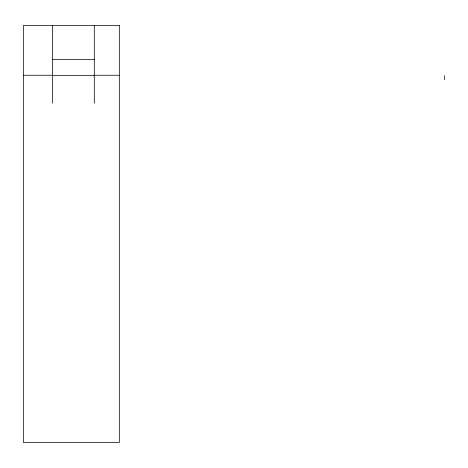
<?xml version="1.0" encoding="UTF-8"?>
<svg xmlns="http://www.w3.org/2000/svg" width="468" height="468" viewBox="0 0 468 468"><rect width="100%" height="100%" fill="white"/><g stroke="black" fill="none" stroke-linecap="round" stroke-linejoin="round"><path stroke-width="0.7" d="M52.592 59.494L94.296 59.494M23.4 75.249L52.592 75.249M93.887 75.249L119.317 75.249M52.592 75.658L94.296 75.658M444.6 75.658L444.6 79.829M94.296 25.483L94.296 103.235M52.592 25.483L52.592 103.235M119.317 25.483L23.4 25.483L23.4 442.517L119.317 442.517L119.317 25.483"/></g></svg>
